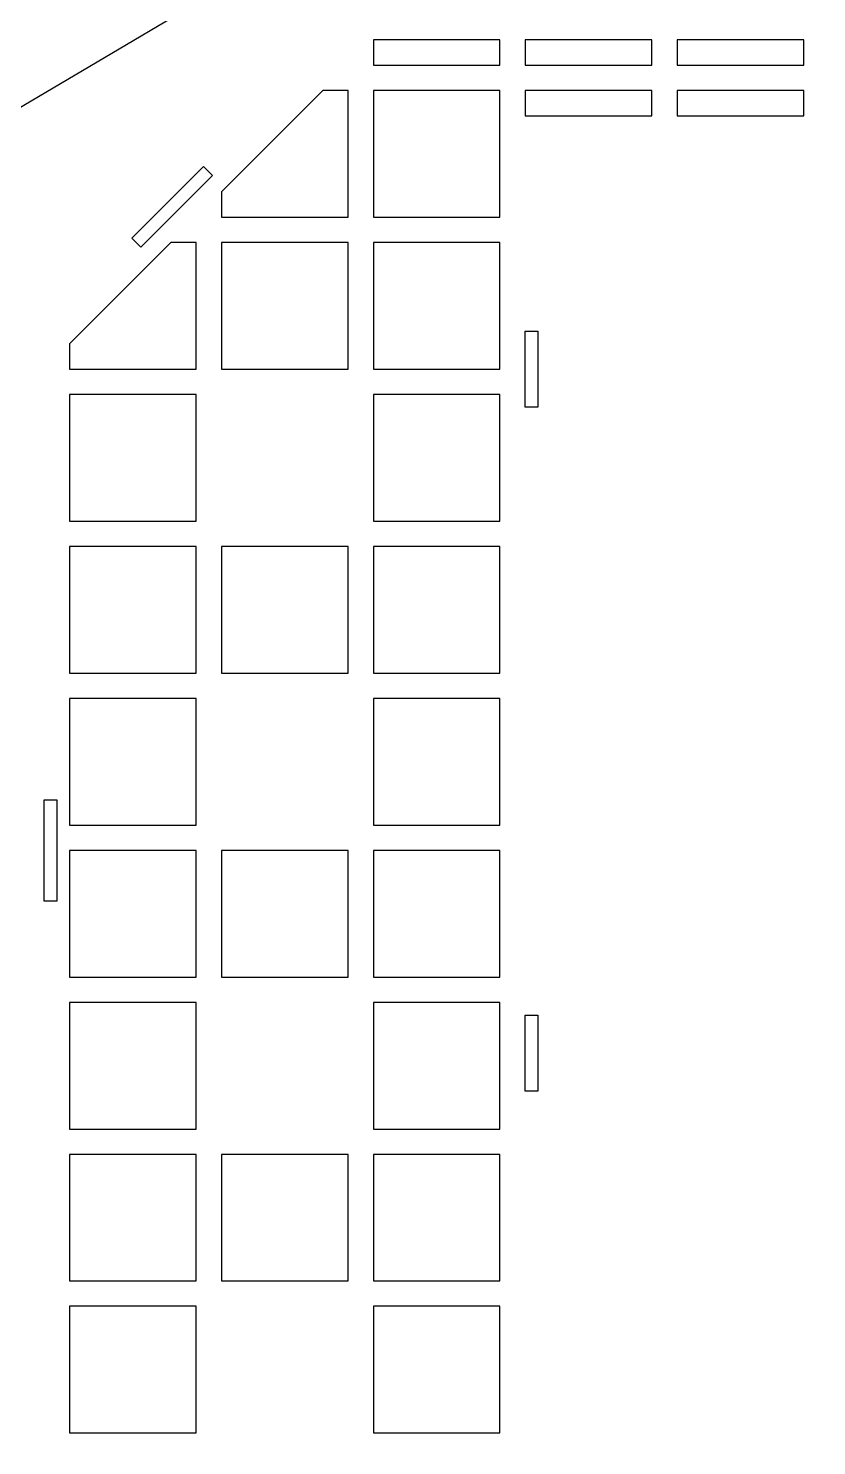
# Model space of a CAD drawing. Extents: x -831 to 1547, y -1426 to -385.
# Drawn here: x -645.6 to -458.9, y -1143.9 to -808.2 of the extents above; entities that cross this region are included whole.
import ezdxf

# ---------------------------------------------------------------- set-up
doc = ezdxf.new("R2010")
doc.units = 0
doc.layers.add('CUT', color=18, linetype='CONTINUOUS')
doc.layers.add('ENGRAVE', color=1, linetype='CONTINUOUS')

msp = doc.modelspace()

# ---------------------------------------------------------------- linework, layer by layer
at = {"layer": 'CUT'}
for points in [[(-665.92, -1350.9), (-665.92, -837.7), (-569.92, -780.9), (-92.92, -780.9), (-92.92, -1293.9), (-299.92, -1350.9), (-299.92, -1413.9), (-371.92, -1425.9), (-371.92, -1350.9)], [(-602.04, -843.02), (-619.01, -859.99), (-621.13, -857.87), (-604.16, -840.9)], [(-524.92, -897.9), (-527.92, -897.9), (-527.92, -879.9), (-524.92, -879.9)], [(-638.92, -990.9), (-638.92, -1014.9), (-641.92, -1014.9), (-641.92, -990.9)], [(-524.92, -1059.9), (-527.92, -1059.9), (-527.92, -1041.9), (-524.92, -1041.9)]]:
    msp.add_lwpolyline(points, close=True, dxfattribs=at)
at = {"layer": 'ENGRAVE'}
for points in [[(-533.92, -810.9), (-563.92, -810.9), (-563.92, -816.9), (-533.92, -816.9)], [(-497.92, -810.9), (-527.92, -810.9), (-527.92, -816.9), (-497.92, -816.9)], [(-461.92, -810.9), (-491.92, -810.9), (-491.92, -816.9), (-461.92, -816.9)], [(-569.92, -822.9), (-575.92, -822.9), (-599.92, -846.9), (-599.92, -852.9), (-569.92, -852.9)], [(-533.92, -822.9), (-563.92, -822.9), (-563.92, -852.9), (-533.92, -852.9)], [(-497.92, -822.9), (-527.92, -822.9), (-527.92, -828.9), (-497.92, -828.9)], [(-461.92, -822.9), (-491.92, -822.9), (-491.92, -828.9), (-461.92, -828.9)], [(-605.92, -858.9), (-611.92, -858.9), (-635.92, -882.9), (-635.92, -888.9), (-605.92, -888.9)], [(-569.92, -858.9), (-599.92, -858.9), (-599.92, -888.9), (-569.92, -888.9)], [(-533.92, -858.9), (-563.92, -858.9), (-563.92, -888.9), (-533.92, -888.9)], [(-605.92, -894.9), (-635.92, -894.9), (-635.92, -924.9), (-605.92, -924.9)], [(-533.92, -894.9), (-563.92, -894.9), (-563.92, -924.9), (-533.92, -924.9)], [(-605.92, -930.9), (-635.92, -930.9), (-635.92, -960.9), (-605.92, -960.9)], [(-569.92, -930.9), (-599.92, -930.9), (-599.92, -960.9), (-569.92, -960.9)], [(-533.92, -930.9), (-563.92, -930.9), (-563.92, -960.9), (-533.92, -960.9)], [(-605.92, -966.9), (-635.92, -966.9), (-635.92, -996.9), (-605.92, -996.9)], [(-533.92, -966.9), (-563.92, -966.9), (-563.92, -996.9), (-533.92, -996.9)], [(-605.92, -1002.9), (-635.92, -1002.9), (-635.92, -1032.9), (-605.92, -1032.9)], [(-569.92, -1002.9), (-599.92, -1002.9), (-599.92, -1032.9), (-569.92, -1032.9)], [(-533.92, -1002.9), (-563.92, -1002.9), (-563.92, -1032.9), (-533.92, -1032.9)], [(-605.92, -1038.9), (-635.92, -1038.9), (-635.92, -1068.9), (-605.92, -1068.9)], [(-533.92, -1038.9), (-563.92, -1038.9), (-563.92, -1068.9), (-533.92, -1068.9)], [(-605.92, -1074.9), (-635.92, -1074.9), (-635.92, -1104.9), (-605.92, -1104.9)], [(-569.92, -1074.9), (-599.92, -1074.9), (-599.92, -1104.9), (-569.92, -1104.9)], [(-533.92, -1074.9), (-563.92, -1074.9), (-563.92, -1104.9), (-533.92, -1104.9)], [(-605.92, -1110.9), (-635.92, -1110.9), (-635.92, -1140.9), (-605.92, -1140.9)], [(-533.92, -1110.9), (-563.92, -1110.9), (-563.92, -1140.9), (-533.92, -1140.9)]]:
    msp.add_lwpolyline(points, close=True, dxfattribs=at)

doc.saveas('drawing.dxf')
